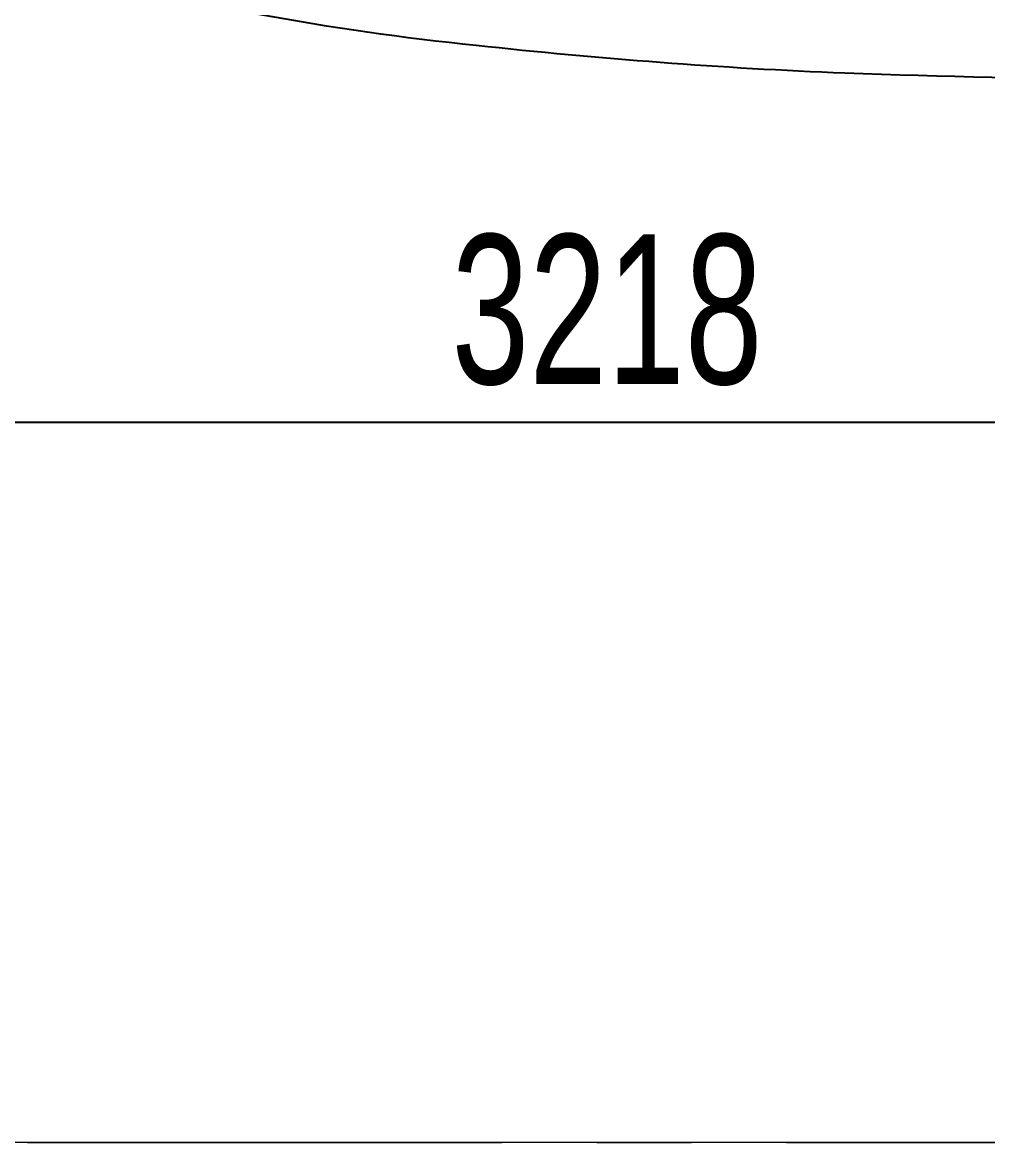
# Model space of a CAD drawing. Header units: millimetres. Extents: x -343543 to 400519, y -115663 to 104219.
# Drawn here: x -159864 to -158571, y 0 to 1499 of the extents above; entities that cross this region are included whole.
import ezdxf

# ---------------------------------------------------------------- set-up
doc = ezdxf.new("R2010")
doc.units = ezdxf.units.MM
doc.linetypes.add('XREF MAT BANG TUONG XAY$0$CENTER', pattern=[50.8, 31.75, -6.35, 6.35, -6.35])
doc.layers.get('0').update_dxf_attribs({"color": 231, "lineweight": 0})
doc.layers.get('DefPoints').update_dxf_attribs({"color": 191})
for name, color, linetype, lineweight in [('A-SYMBOLS', 10, 'Continuous', 13), ('kata_dim', 231, 'Continuous', 0), ('XREF MAT BANG TUONG XAY$0$01.Xref _MB T1$0$A-DOOR', 8, 'Continuous', 9), ('XREF MAT BANG TUONG XAY$0$A-GRID', 8, 'XREF MAT BANG TUONG XAY$0$CENTER', 15)]:
    doc.layers.add(name, color=color, linetype=linetype, lineweight=lineweight)
doc.layers.add('XREF MAT BANG TUONG XAY$0$A-PATT', color=8, linetype='Continuous')
doc.styles.add('SM-DIMTEXT', font='SME.shx', dxfattribs={"width": 0.7})
doc.dimstyles.new('SDIM-100', dxfattribs={"dimscale": 100, "dimtxt": 2, "dimasz": 0.6, "dimexe": 0.6, "dimexo": 0.2, "dimgap": 0.5, "dimtad": 1, "dimdec": 0, "dimzin": 12, "dimtxsty": 'SM-DIMTEXT', "dimblk": 'ARCHTICK', "dimblk1": 'ARCHTICK', "dimblk2": 'ARCHTICK', "dimcen": 0.12, "dimdle": 0.6, "dimclrd": 7, "dimclre": 8, "dimadec": 0, "dimazin": 3, "dimtfac": 2, "dimtix": 1, "dimtmove": 1, "dimatfit": 3, "dimfxl": 1, "dimtzin": 0, "dimarcsym": 1})

# ---------------------------------------------------------------- blocks, each defined once
blk = doc.blocks.new('XREF MAT BANG TUONG XAY$0$00.xref_IKIGAI_Truc')
at = {"layer": 'XREF MAT BANG TUONG XAY$0$A-GRID', "color": 8, "ltscale": 20}
blk.add_lwpolyline([(-2907.5, 0), (42750, 0)], dxfattribs=at)
blk = doc.blocks.new('01.Xref _MB T1')
at = {"layer": 'XREF MAT BANG TUONG XAY$0$01.Xref _MB T1$0$A-DOOR', "color": 8, "transparency": 33554687}
blk.add_lwpolyline([(31605.0109, 1299.99999), (31604.99214, 0.00042), (19999.99989, 0)], dxfattribs=at)
at = {"layer": 'XREF MAT BANG TUONG XAY$0$A-PATT', "color": 8}
blk.add_lwpolyline([(25238.24797, 15.00243, 0.0874265559), (25265.09208, 504.2891, 0.1319029692), (25110.24913, 917.57184, 0.1305369487), (24746.58978, 1202.53717, 0.0824683267), (24022.4805, 1386.15429, 0.0217353771), (23357.86025, 1416.92817, -0.0071863959), (22570.54046, 1431.15427, -0.0170009483), (22077.28112, 1468.35851, -0.0422727158), (21500.01981, 1576.09554, -0.1072966146)], format="xyb", dxfattribs=at)
at = {"color": 8}
blk.add_blockref('XREF MAT BANG TUONG XAY$0$00.xref_IKIGAI_Truc', (0.00011, 0), dxfattribs=at)
blk = doc.blocks.new('_ArchTick')
at = {"color": 0, "linetype": 'ByBlock', "const_width": 0.15}
blk.add_lwpolyline([(-0.5, -0.5), (0.5, 0.5)], dxfattribs=at)
blk = doc.blocks.new('*D413')
at = {"layer": 'DefPoints', "color": 0, "linetype": 'Continuous', "ltscale": 1000, "transparency": 16777216}
for p in [(-157471.7, 2118.1), (-160689.9, 1658.4), (-157471.7, 964)]:
    blk.add_point(p, dxfattribs=at)
at = {"layer": 'kata_dim', "color": 8, "linetype": 'Continuous', "lineweight": -2, "ltscale": 1000, "transparency": 16777216}
for p, q in [((-157471.7, 2098.1), (-157471.7, 904)), ((-160689.9, 1638.4), (-160689.9, 904))]:
    blk.add_line(p, q, dxfattribs=at)
at = {"layer": 'kata_dim', "color": 7, "linetype": 'Continuous', "lineweight": -2, "ltscale": 1000, "transparency": 16777216}
blk.add_line((-160749.9, 964), (-157411.7, 964), dxfattribs=at)
at = {"layer": 'kata_dim', "color": 7, "linetype": 'Continuous', "lineweight": -2, "ltscale": 1000, "transparency": 16777216, "xscale": 60, "yscale": 60, "zscale": 60, "rotation": 180}
blk.add_blockref('_ArchTick', (-160689.9, 964), dxfattribs=at)
at = {"layer": 'kata_dim', "color": 7, "linetype": 'Continuous', "lineweight": -2, "ltscale": 1000, "transparency": 16777216, "xscale": 60, "yscale": 60, "zscale": 60}
blk.add_blockref('_ArchTick', (-157471.7, 964), dxfattribs=at)
at = {"layer": 'kata_dim', "color": 0, "linetype": 'Continuous', "ltscale": 1000, "transparency": 16777216, "insert": (-159080.8, 1114), "char_height": 200, "attachment_point": 5, "style": 'SM-DIMTEXT'}
blk.add_mtext('3218', dxfattribs=at)

msp = doc.modelspace()

# ---------------------------------------------------------------- block references
at = {"layer": 'A-SYMBOLS'}
msp.add_blockref('01.Xref _MB T1', (-181333.1, 0), dxfattribs=at)

# ---------------------------------------------------------------- next in the draw order: dimensions: what is measured, and where the dimension line sits
at = {"layer": 'kata_dim', "linetype": 'Continuous', "ltscale": 1000}
dim = msp.add_linear_dim(base=(-157471.7, 964), p1=(-160689.9, 1658.4), p2=(-157471.7, 2118.1), dimstyle='SDIM-100', dxfattribs=at)
dim.commit()
dim.dimension.update_dxf_attribs({"geometry": '*D413', "text_midpoint": (-159080.8, 1114)})

doc.saveas('drawing.dxf')
